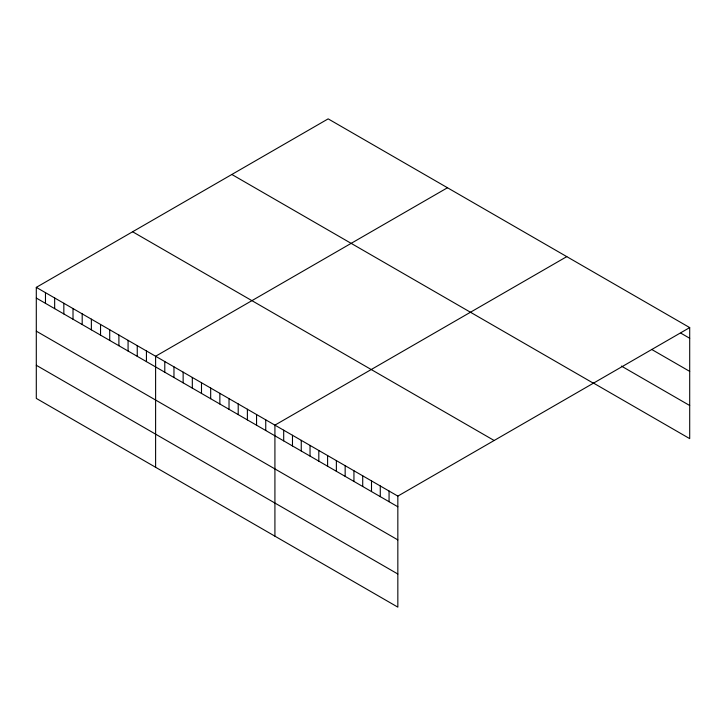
<?xml version="1.0" encoding="UTF-8"?>
<svg xmlns="http://www.w3.org/2000/svg" width="726" height="726" viewBox="0 0 726 726"><rect width="100%" height="100%" fill="white"/><g stroke="black" fill="none" stroke-linecap="round" stroke-linejoin="round"><path stroke-width="1.09" d="M36.3 287.369L397.839 496.103L397.839 607.136L36.3 398.402L36.3 287.369L328.161 118.864L689.7 327.598L689.7 438.631L593.115 382.865M447.47 187.753L155.609 356.248L155.609 467.281M566.779 256.632L274.918 425.137L274.918 536.16M397.839 496.103L689.7 327.598M680.915 333.198L689.7 338.271M651.649 349.424L689.7 371.385M621.411 366.085L689.7 405.507M231.848 174.476L593.387 383.21M132.613 231.766L494.152 440.5M36.3 298.041L397.839 506.775M36.3 331.156L397.839 539.89M36.3 365.278L397.839 574.012M389.063 491.03L389.063 501.702M380.279 485.966L380.279 496.638M371.503 480.893L371.503 491.566M362.719 475.829L362.719 486.493M353.943 470.757L353.943 481.429M345.159 465.684L345.159 476.356M336.374 460.62L336.374 471.292M327.598 455.547L327.598 466.219M318.814 450.483L318.814 461.146M310.038 445.41L310.038 456.082M301.254 440.346L301.254 451.009M292.478 435.273L292.478 445.945M283.694 430.2L283.694 440.873M265.743 419.837L265.743 430.509M256.559 414.537L256.559 425.209M247.385 409.237L247.385 419.909M238.21 403.937L238.21 414.61M229.026 398.638L229.026 409.31M219.851 393.347L219.851 404.01M210.676 388.047L210.676 398.71M201.492 382.747L201.492 393.419M192.317 377.447L192.317 388.12M183.143 372.148L183.143 382.82M173.968 366.848L173.968 377.52M164.784 361.548L164.784 372.22M146.434 350.957L146.434 361.621M137.25 345.658L137.25 356.321M128.075 340.358L128.075 351.03M118.901 335.058L118.901 345.73M109.717 329.758L109.717 340.43M100.542 324.458L100.542 335.131M91.367 319.159L91.367 329.831M82.192 313.859L82.192 324.531M73.008 308.568L73.008 319.231M63.834 303.268L63.834 313.941M54.659 297.969L54.659 308.641M45.475 292.669L45.475 303.341"/></g></svg>
